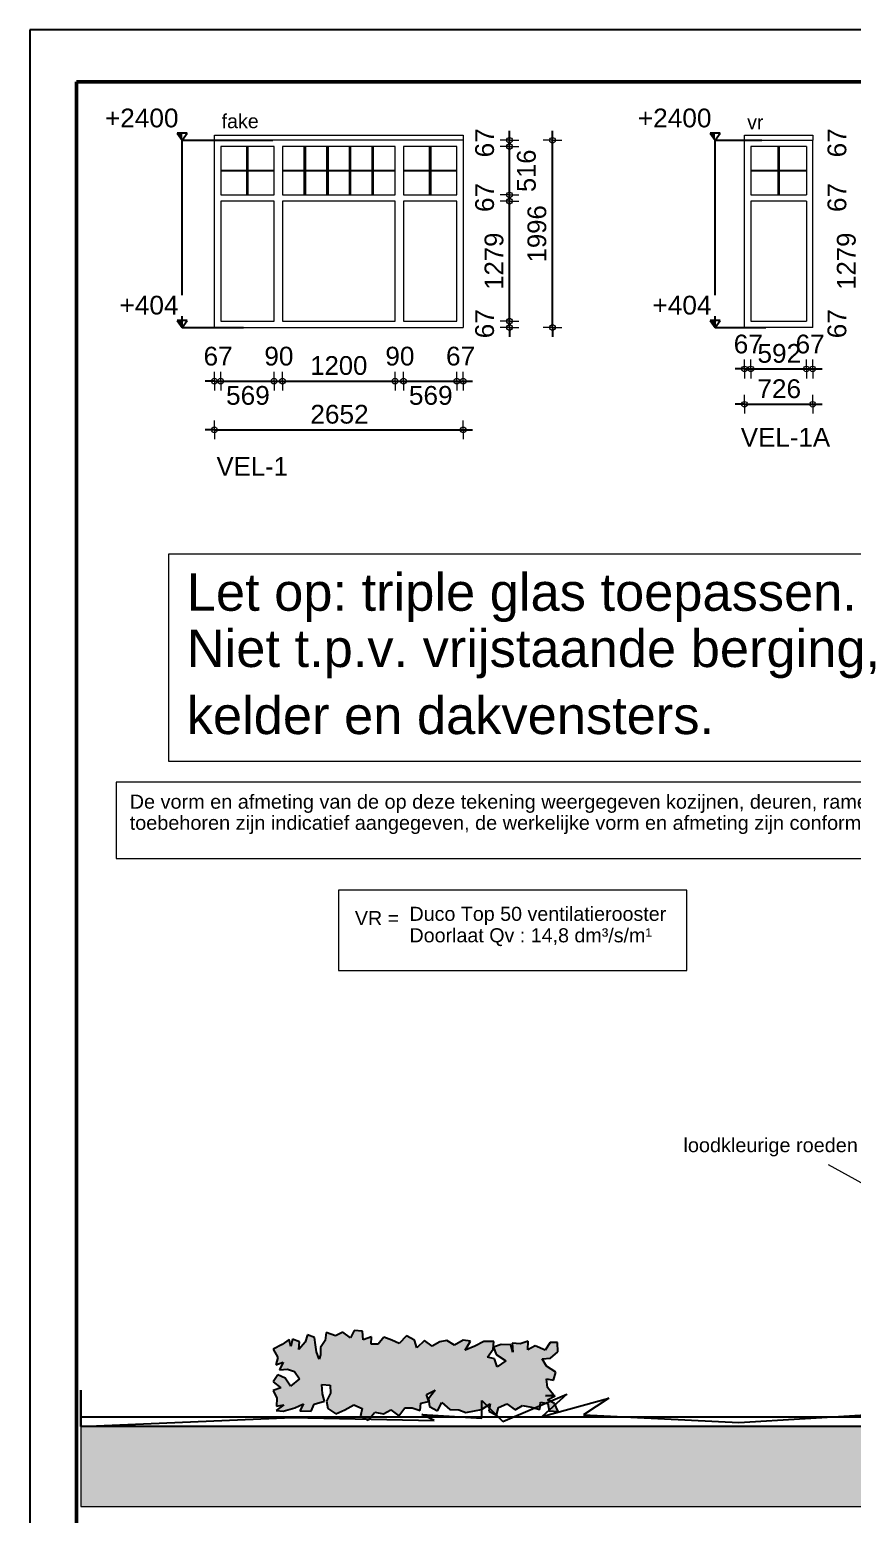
# Model space of a CAD drawing. Header units: millimetres. Extents: x 0 to 59350, y 0 to 29700.
# Drawn here: x 0 to 4384, y 21784 to 29700 of the extents above; entities that cross this region are included whole.
import ezdxf

# ---------------------------------------------------------------- set-up
doc = ezdxf.new("R2010")
doc.units = ezdxf.units.MM
doc.linetypes.add('PUNKT2_S9', pattern=[1, 0, -1])
doc.linetypes.add('VERDECKT2_S2', pattern=[2.7, 2, -0.7])
doc.layers.add('Standard', color=7, linetype='Continuous', lineweight=25)
doc.styles.add('ARIAL', font='arial.ttf')

msp = doc.modelspace()

# ---------------------------------------------------------------- hatches: boundary and pattern name
at = {"layer": 'Standard', "linetype": 'PUNKT2_S9', "lineweight": -3}
for points in [[(812.5, 29110.4), (812.5, 29147.9), (786.2, 29147.9)], [(3653.2, 29110.4), (3653.2, 29147.9), (3627, 29147.9)], [(812.5, 28112.4), (812.5, 28149.9), (786.2, 28149.9)], [(3653.2, 28112.4), (3653.2, 28149.9), (3627, 28149.9)]]:
    msp.add_hatch(color=7, dxfattribs=at).paths.add_polyline_path(points)
at = {"layer": 'Standard', "linetype": 'PUNKT2_S9', "lineweight": 25}
msp.add_hatch(color=55, dxfattribs=at).paths.add_polyline_path([(1968.5, 22694.1), (1929.4, 22711.7), (1887, 22728.6), (1857, 22690.8), (1819.1, 22690.8), (1821.1, 22730.6), (1777.4, 22713.6), (1774.1, 22761.3), (1729.7, 22764.5), (1710.2, 22724.1), (1668.4, 22756), (1629.3, 22735.2), (1579.7, 22754.1), (1573.8, 22711), (1550.3, 22672.5), (1549.7, 22634.7), (1543.1, 22611.9), (1527.5, 22650.4), (1522.3, 22688.2), (1517.7, 22726), (1479.9, 22740.4), (1468.1, 22701.2), (1434.2, 22662.1), (1437.4, 22703.2), (1399.6, 22718.2), (1391.1, 22678.4), (1382.6, 22716.9), (1344.8, 22690.2), (1297.2, 22664.1), (1322.6, 22619.7), (1312.2, 22580.5), (1350.7, 22594.9), (1331.1, 22553.8), (1373.5, 22557.7), (1411.4, 22546), (1437.4, 22506.8), (1390.5, 22467.7), (1361.8, 22509.4), (1322.6, 22527.7), (1297.8, 22489.9), (1338.9, 22459.2), (1297.8, 22444.2), (1316.1, 22403.1), (1315.4, 22360.7), (1353.3, 22367.2), (1312.8, 22337.8), (1351.3, 22333.9), (1412, 22352.2), (1459.6, 22373.1), (1440.1, 22335.2), (1500.7, 22333.3), (1515.1, 22371.8), (1571.2, 22388.1), (1560.8, 22426.6), (1557.5, 22475.5), (1600.6, 22472.2), (1602.5, 22430.5), (1581.6, 22387.4), (1588.8, 22348.9), (1631.9, 22319.6), (1678.9, 22340.4), (1726.5, 22367.2), (1771.5, 22348.3), (1762.4, 22309.8), (1803.5, 22285.6), (1839.4, 22329.4), (1885, 22319.6), (1924.2, 22341.1), (1966.6, 22309.1), (1999.9, 22350.9), (2039, 22350.9), (2080.8, 22337.8), (2084.7, 22375.7), (2127.1, 22384.8), (2115.3, 22422.7), (2160.4, 22445.5), (2125.8, 22399.2), (2130.3, 22358.7), (2174.1, 22335.2), (2196.2, 22379.6), (2239.3, 22342.4), (2286.9, 22341.7), (2324.8, 22326.7), (2369.8, 22335.2), (2407.6, 22342.4), (2453.3, 22373.1), (2447.4, 22334.6), (2487.9, 22313), (2497.7, 22353.5), (2542.7, 22372.4), (2586.4, 22341.1), (2625.6, 22364.6), (2673.8, 22354.8), (2718.2, 22342.4), (2722.1, 22382.2), (2760.6, 22375), (2768.4, 22336.5), (2816.7, 22332.6), (2797.1, 22374.4), (2759.3, 22393.9), (2799.8, 22416.1), (2748.9, 22415.5), (2791.9, 22420.7), (2758.7, 22459.8), (2754.1, 22506.8), (2791.9, 22499), (2803.7, 22541.4), (2754.1, 22573.4), (2730.6, 22612.5), (2776.3, 22617.1), (2815.4, 22650.4), (2812.2, 22700.6), (2773.7, 22700.6), (2747.6, 22659.5), (2694.7, 22681.7), (2654.3, 22660.1), (2656.2, 22707.8), (2614.5, 22692.8), (2570.7, 22697.3), (2574.7, 22649), (2564.9, 22686.9), (2512.7, 22689.5), (2471.6, 22675.1), (2485.9, 22636), (2537.5, 22602.1), (2490.5, 22570.1), (2477.4, 22613.8), (2439.6, 22622.3), (2470.3, 22664.7), (2472.9, 22705.2), (2420.7, 22705.2), (2373.1, 22679.7), (2321.5, 22659.5), (2348.3, 22706.5), (2309.8, 22713), (2264.1, 22685.6), (2223.6, 22710.4), (2185.8, 22703.9), (2145.4, 22680.4), (2104.3, 22711), (2063.1, 22671.2), (2050.8, 22712.3), (2007.7, 22735.8)])
at = {"layer": 'Standard', "linetype": 'PUNKT2_S9', "lineweight": -3}
h = msp.add_hatch(color=0, dxfattribs=at)
h.paths.add_polyline_path([(7079.7, 22080.6), (7075.3, 22039.1), (7079.8, 21998), (7093.3, 21968.2), (7113.6, 21950.2), (7138.9, 21944.2), (7164.1, 21950.2), (7184.2, 21968), (7197.7, 21998), (7202.1, 22039.8), (7197.7, 22081.1), (7184.7, 22110.4), (7164.7, 22127.8), (7138.9, 22133.7), (7113.1, 22127.8), (7092.8, 22110)])
h.paths.add_polyline_path([(7413.1, 21950.2), (7433.3, 21968), (7446.7, 21998), (7451.1, 22039.8), (7446.7, 22081.1), (7433.7, 22110.4), (7413.7, 22127.8), (7387.9, 22133.7), (7362.1, 22127.8), (7341.8, 22110), (7328.7, 22080.6), (7324.3, 22039.1), (7328.8, 21998), (7342.3, 21968.2), (7362.6, 21950.2), (7387.9, 21944.2)])
h.paths.add_polyline_path([(7617.6, 22129.9), (7581.5, 22129.9), (7581.5, 22060.1), (7615.7, 22060.1), (7642.8, 22060.9), (7657.3, 22063.5), (7664.6, 22068), (7670.3, 22075.1), (7673.7, 22084.3), (7675, 22095.8), (7673.4, 22108.3), (7668.7, 22118.1), (7661.4, 22125.2), (7651.3, 22129), (7640.1, 22129.7)])
h.paths.add_polyline_path([(272, 22251.4), (272, 21826.4), (13447, 21826.4), (13447, 22251.4)])
h.paths.add_polyline_path([(8703.4, 22174.2), (8703.4, 21947.8), (8818.4, 21947.8), (8818.4, 21901.4), (8657.1, 21901.4), (8657.1, 22174.2)], flags=16)
h.paths.add_polyline_path([(8488.6, 22129.9), (8488.6, 22068.9), (8603.7, 22068.9), (8603.7, 22022.6), (8488.6, 22022.6), (8488.6, 21947.8), (8616.6, 21947.8), (8616.6, 21901.4), (8442.3, 21901.4), (8442.3, 22176.4), (8612.3, 22176.4), (8612.3, 22129.9)], flags=16)
h.paths.add_polyline_path([(8287.3, 21901.4), (8205.3, 22176.4), (8255.5, 22176.4), (8313.5, 21972.9), (8369.6, 22176.4), (8418.7, 22176.4), (8336.7, 21901.4)], flags=16)
h.paths.add_polyline_path([(8185.2, 22176.4), (8185.2, 22129.9), (8061.5, 22129.9), (8061.5, 22068.9), (8176.6, 22068.9), (8176.6, 22022.6), (8061.5, 22022.6), (8061.5, 21947.8), (8189.5, 21947.8), (8189.5, 21901.4), (8015.3, 21901.4), (8015.3, 22176.4)], flags=16)
h.paths.add_polyline_path([(7925.9, 21967.6), (7925.9, 22002.5), (7872.8, 22002.5), (7872.8, 22048.9), (7972.6, 22048.9), (7972.6, 21939.3), (7954.8, 21923.4), (7930.4, 21909.5), (7902.7, 21899.9), (7874.6, 21896.7), (7841, 21901.2), (7811.9, 21914.8), (7788.4, 21936.9), (7771.7, 21966.5), (7761.5, 22001.8), (7758.3, 22039.8), (7762, 22080.4), (7773.3, 22116.2), (7791.7, 22145.7), (7817.2, 22167.4), (7841.9, 22177.7), (7872.1, 22181.1), (7910, 22175.7), (7938.7, 22159.6), (7958.5, 22134), (7969.6, 22100.2), (7923.6, 22089.9), (7916.6, 22108.1), (7905.3, 22121.8), (7890.3, 22130.6), (7872.1, 22133.7), (7844.8, 22127.8), (7823.8, 22110.6), (7810.5, 22081.9), (7805.9, 22042.1), (7810.5, 21999.3), (7824.1, 21968.6), (7845, 21950.4), (7871.6, 21944.2), (7886.1, 21945.9), (7900.7, 21950.9), (7914.3, 21958.6)], flags=16)
h.paths.add_polyline_path([(7664.3, 22174.5), (7685.9, 22168.9), (7700.9, 22158.8), (7712.6, 22142.6), (7720.1, 22122.4), (7722.6, 22099.3), (7718.9, 22071), (7707.5, 22048.1), (7688.5, 22031.8), (7662.1, 22022.8), (7675.9, 22011.7), (7686.8, 21999.7), (7698.4, 21982.3), (7713.3, 21955.1), (7741.2, 21901.4), (7685.9, 21901.4), (7652.4, 21961.3), (7637.4, 21987.3), (7628, 22001.6), (7621.3, 22008.7), (7614.1, 22013), (7604.6, 22015.5), (7590.8, 22016.2), (7581.5, 22016.2), (7581.5, 21901.4), (7535.2, 21901.4), (7535.2, 22176.4), (7632.6, 22176.4)], flags=16)
h.paths.add_polyline_path([(7322.6, 22159.9), (7338.1, 22170.2), (7361, 22178.3), (7387.5, 22181.1), (7433.1, 22171.7), (7468.4, 22143.4), (7491.3, 22098.4), (7498.9, 22038.6), (7491.4, 21979.2), (7468.7, 21934.2), (7433.4, 21906.1), (7388.1, 21896.7), (7342.1, 21906.1), (7306.8, 21934.1), (7284.2, 21978.7), (7276.6, 22037.2), (7279.3, 22075.9), (7287.1, 22107.8), (7296.3, 22127.7), (7308.4, 22145.5)], flags=16)
h.paths.add_polyline_path([(7242.4, 21979.2), (7219.7, 21934.2), (7184.4, 21906.1), (7139.1, 21896.7), (7093.1, 21906.1), (7057.8, 21934.1), (7035.1, 21978.7), (7027.6, 22037.2), (7030.3, 22075.9), (7038.1, 22107.8), (7047.3, 22127.7), (7059.4, 22145.5), (7073.6, 22159.9), (7089.1, 22170.2), (7112, 22178.3), (7138.5, 22181.1), (7184.1, 22171.7), (7219.4, 22143.4), (7242.3, 22098.4), (7249.9, 22038.6)], flags=16)
h.paths.add_polyline_path([(6964.3, 22176.4), (7013.4, 22176.4), (6931.3, 21901.4), (6881.9, 21901.4), (6800, 22176.4), (6850.2, 22176.4), (6908.2, 21972.9)], flags=16)

# ---------------------------------------------------------------- linework, layer by layer
at = {"layer": 'Standard', "color": 1, "linetype": 'Continuous', "lineweight": 25}
for p, q in [((59349.6, 29700), (-0.4, 29700)), ((-0.4, 29700), (-0.4, 0))]:
    msp.add_line(p, q, dxfattribs=at)
at = {"layer": 'Standard', "color": 30, "linetype": 'Continuous', "lineweight": 50}
for p, q in [((59072.1, 29422.5), (249.6, 29422.5)), ((249.6, 29422.5), (249.6, 277.5))]:
    msp.add_line(p, q, dxfattribs=at)
at = {"layer": 'Standard', "color": 7, "linetype": 'Continuous', "lineweight": -3}
for p, q in [((838.7, 29147.9), (786.2, 29147.9)), ((786.2, 29147.9), (812.5, 29110.4)), ((812.5, 29110.4), (838.7, 29147.9)), ((2557.3, 29110.4), (2557.3, 29160.4)), ((2785.9, 29110.4), (2785.9, 29160.4)), ((3679.5, 29147.9), (3627, 29147.9)), ((3627, 29147.9), (3653.2, 29110.4)), ((3653.2, 29110.4), (3679.5, 29147.9)), ((812.5, 28285.3), (812.5, 29110.4)), ((812.5, 29110.4), (1295.9, 29110.4)), ((2557.3, 29076.9), (2557.3, 29110.4)), ((2557.3, 28818.9), (2557.3, 29076.9)), ((2785.9, 28112.4), (2785.9, 29110.4)), ((3653.2, 28285.3), (3653.2, 29110.4)), ((3653.2, 29110.4), (3902.6, 29110.4)), ((2557.3, 28785.4), (2557.3, 28818.9)), ((2557.3, 28145.9), (2557.3, 28785.4)), ((838.7, 28149.9), (786.2, 28149.9)), ((786.2, 28149.9), (812.5, 28112.4)), ((812.5, 28112.4), (812.5, 28173.2)), ((812.5, 28112.4), (838.7, 28149.9)), ((812.5, 28112.4), (1139.2, 28112.4)), ((2557.3, 28112.4), (2557.3, 28145.9)), ((2557.3, 28112.4), (2557.3, 28062.4)), ((2785.9, 28112.4), (2785.9, 28062.4)), ((3679.5, 28149.9), (3627, 28149.9)), ((3627, 28149.9), (3653.2, 28112.4)), ((3653.2, 28112.4), (3653.2, 28173.2)), ((3653.2, 28112.4), (3679.5, 28149.9)), ((3653.2, 28112.4), (3922.7, 28112.4)), ((3810, 27891), (3760, 27891)), ((3810, 27891), (3843.5, 27891)), ((3843.5, 27891), (4139.5, 27891)), ((4139.5, 27891), (4173, 27891)), ((4173, 27891), (4223, 27891)), ((984, 27826.4), (934, 27826.4)), ((984, 27826.4), (1017.5, 27826.4)), ((1017.5, 27826.4), (1302, 27826.4)), ((1302, 27826.4), (1347, 27826.4)), ((1347, 27826.4), (1419.9, 27826.4)), ((1419.9, 27826.4), (1947, 27826.4)), ((1947, 27826.4), (1992, 27826.4)), ((1992, 27826.4), (2276.5, 27826.4)), ((2276.5, 27826.4), (2310, 27826.4)), ((2310, 27826.4), (2360, 27826.4)), ((3810, 27702.7), (3760, 27702.7)), ((3810, 27702.7), (4173, 27702.7)), ((4173, 27702.7), (4223, 27702.7)), ((984, 27566.5), (934, 27566.5)), ((984, 27566.5), (1420.3, 27566.5)), ((1420.3, 27566.5), (2310, 27566.5)), ((2310, 27566.5), (2360, 27566.5))]:
    msp.add_line(p, q, dxfattribs=at)
at = {"layer": 'Standard', "color": 7, "linetype": 'Continuous', "lineweight": 18}
for p, q in [((984, 29110.4), (984, 29137.6)), ((984, 29137.6), (2310, 29137.6)), ((2310, 29137.6), (2310, 29110.4)), ((3810, 29110.4), (3810, 29137.7)), ((3810, 29137.7), (4173, 29137.7)), ((4173, 29137.7), (4173, 29110.4)), ((2557.3, 29110.4), (2507.3, 29110.4)), ((2557.3, 29076.9), (2507.3, 29076.9)), ((2557.3, 29110.4), (2607.3, 29110.4)), ((2557.3, 29076.9), (2607.3, 29076.9)), ((2785.9, 29110.4), (2735.9, 29110.4)), ((2785.9, 29110.4), (2835.9, 29110.4)), ((2557.3, 28818.9), (2507.3, 28818.9)), ((2557.3, 28818.9), (2607.3, 28818.9)), ((2557.3, 28785.4), (2507.3, 28785.4)), ((2557.3, 28785.4), (2607.3, 28785.4)), ((2557.3, 28145.9), (2507.3, 28145.9)), ((2557.3, 28112.4), (2507.3, 28112.4)), ((2557.3, 28145.9), (2607.3, 28145.9)), ((2557.3, 28112.4), (2607.3, 28112.4)), ((2785.9, 28112.4), (2735.9, 28112.4)), ((2785.9, 28112.4), (2835.9, 28112.4)), ((984, 27826.4), (984, 27876.4)), ((1017.5, 27826.4), (1017.5, 27876.4)), ((1302, 27826.4), (1302, 27876.4)), ((1347, 27826.4), (1347, 27876.4)), ((1947, 27826.4), (1947, 27876.4)), ((1992, 27826.4), (1992, 27876.4)), ((2276.5, 27826.4), (2276.5, 27876.4)), ((2310, 27826.4), (2310, 27876.4)), ((3810, 27891), (3810, 27941)), ((3810, 27891), (3810, 27841)), ((3843.5, 27891), (3843.5, 27941)), ((3843.5, 27891), (3843.5, 27841)), ((4139.5, 27891), (4139.5, 27941)), ((4139.5, 27891), (4139.5, 27841)), ((4173, 27891), (4173, 27941)), ((4173, 27891), (4173, 27841)), ((984, 27826.4), (984, 27776.4)), ((1017.5, 27826.4), (1017.5, 27776.4)), ((1302, 27826.4), (1302, 27776.4)), ((1347, 27826.4), (1347, 27776.4)), ((1947, 27826.4), (1947, 27776.4)), ((1992, 27826.4), (1992, 27776.4)), ((2276.5, 27826.4), (2276.5, 27776.4)), ((2310, 27826.4), (2310, 27776.4)), ((3810, 27702.7), (3810, 27752.7)), ((4173, 27702.7), (4173, 27752.7)), ((3810, 27702.7), (3810, 27652.7)), ((4173, 27702.7), (4173, 27652.7)), ((984, 27566.5), (984, 27616.5)), ((984, 27566.5), (984, 27516.5)), ((2310, 27566.5), (2310, 27616.5)), ((2310, 27566.5), (2310, 27516.5)), ((4641.4, 26904), (738.6, 26904)), ((738.6, 26904), (738.6, 25800.3)), ((738.6, 25800.3), (4641.4, 25800.3)), ((5830.3, 25688.2), (460.4, 25688.2)), ((460.4, 25688.2), (460.4, 25281.1)), ((460.4, 25281.1), (5830.3, 25281.1)), ((3502.1, 25111.4), (1646.1, 25111.4)), ((1646.1, 25111.4), (1646.1, 24684)), ((3502.1, 24684), (3502.1, 25111.4)), ((1646.1, 24684), (3502.1, 24684)), ((4814.1, 23340.2), (4257.2, 23647.3))]:
    msp.add_line(p, q, dxfattribs=at)
at = {"layer": 'Standard', "color": 51, "linetype": 'Continuous', "lineweight": 18}
for p, q in [((984, 28112.4), (984, 29110.4)), ((2310, 29110.4), (984, 29110.4)), ((1302, 29076.9), (1017.5, 29076.9)), ((1017.5, 29076.9), (1017.5, 28818.9)), ((1302, 28818.9), (1302, 29076.9)), ((1347, 29076.9), (1347, 28818.9)), ((1947, 29076.9), (1347, 29076.9)), ((1947, 28818.9), (1947, 29076.9)), ((1992, 29076.9), (1992, 28818.9)), ((2276.5, 29076.9), (1992, 29076.9)), ((2276.5, 28818.9), (2276.5, 29076.9)), ((2310, 29110.4), (2310, 28112.4)), ((3810, 28112.4), (3810, 29110.4)), ((3843.5, 29076.9), (3843.5, 28818.9)), ((4139.5, 29076.9), (3843.5, 29076.9)), ((4139.5, 29076.9), (4139.5, 28818.9)), ((4173, 28112.4), (4173, 29110.4)), ((1017.5, 28818.9), (1302, 28818.9)), ((1347, 28818.9), (1947, 28818.9)), ((1992, 28818.9), (2276.5, 28818.9)), ((3843.5, 28818.9), (4139.5, 28818.9)), ((1302, 28785.4), (1017.5, 28785.4)), ((1017.5, 28785.4), (1017.5, 28145.9)), ((1302, 28145.9), (1302, 28785.4)), ((1947, 28785.4), (1347, 28785.4)), ((1347, 28785.4), (1347, 28145.9)), ((1947, 28145.9), (1947, 28785.4)), ((2276.5, 28785.4), (1992, 28785.4)), ((1992, 28785.4), (1992, 28145.9)), ((2276.5, 28145.9), (2276.5, 28785.4)), ((3843.5, 28785.4), (3843.5, 28145.9)), ((4139.5, 28785.4), (3843.5, 28785.4)), ((4139.5, 28785.4), (4139.5, 28145.9)), ((984, 28112.4), (2310, 28112.4)), ((1017.5, 28145.9), (1302, 28145.9)), ((1347, 28145.9), (1947, 28145.9)), ((1992, 28145.9), (2276.5, 28145.9)), ((3843.5, 28145.9), (4139.5, 28145.9))]:
    msp.add_line(p, q, dxfattribs=at)
at = {"layer": 'Standard', "color": 250, "linetype": 'Continuous', "lineweight": -3}
for p, q in [((1158.5, 28949.2), (1158.5, 29076.9)), ((1161, 29076.9), (1161, 28949.2)), ((1465, 28949.2), (1465, 29076.9)), ((1467.5, 29076.9), (1467.5, 28949.2)), ((1585.5, 28949.2), (1585.5, 29076.9)), ((1588, 29076.9), (1588, 28949.2)), ((1706, 28949.2), (1706, 29076.9)), ((1708.5, 29076.9), (1708.5, 28949.2)), ((1826.5, 28949.2), (1826.5, 29076.9)), ((1829, 29076.9), (1829, 28949.2)), ((2133, 28949.2), (2133, 29076.9)), ((2135.5, 29076.9), (2135.5, 28949.2)), ((3990.2, 28949.2), (3990.2, 29076.9)), ((3992.7, 29076.9), (3992.7, 28949.2)), ((1017.5, 28949.2), (1158.5, 28949.2)), ((1158.5, 28946.7), (1017.5, 28946.7)), ((1158.5, 28818.9), (1158.5, 28946.7)), ((1161, 28949.2), (1302, 28949.2)), ((1161, 28946.7), (1161, 28818.9)), ((1302, 28946.7), (1161, 28946.7)), ((1347, 28949.2), (1465, 28949.2)), ((1465, 28946.7), (1347, 28946.7)), ((1465, 28818.9), (1465, 28946.7)), ((1467.5, 28949.2), (1585.5, 28949.2)), ((1467.5, 28946.7), (1467.5, 28818.9)), ((1585.5, 28946.7), (1467.5, 28946.7)), ((1585.5, 28818.9), (1585.5, 28946.7)), ((1588, 28949.2), (1706, 28949.2)), ((1588, 28946.7), (1588, 28818.9)), ((1706, 28946.7), (1588, 28946.7)), ((1706, 28818.9), (1706, 28946.7)), ((1708.5, 28949.2), (1826.5, 28949.2)), ((1708.5, 28946.7), (1708.5, 28818.9)), ((1826.5, 28946.7), (1708.5, 28946.7)), ((1826.5, 28818.9), (1826.5, 28946.7)), ((1829, 28949.2), (1947, 28949.2)), ((1829, 28946.7), (1829, 28818.9)), ((1947, 28946.7), (1829, 28946.7)), ((1992, 28949.2), (2133, 28949.2)), ((2133, 28946.7), (1992, 28946.7)), ((2133, 28818.9), (2133, 28946.7)), ((2135.5, 28949.2), (2276.5, 28949.2)), ((2276.5, 28946.7), (2135.5, 28946.7)), ((2135.5, 28946.7), (2135.5, 28818.9)), ((3843.5, 28949.2), (3990.2, 28949.2)), ((3990.2, 28946.7), (3843.5, 28946.7)), ((3990.2, 28818.9), (3990.2, 28946.7)), ((3992.7, 28949.2), (4139.5, 28949.2)), ((4139.5, 28946.7), (3992.7, 28946.7)), ((3992.7, 28946.7), (3992.7, 28818.9))]:
    msp.add_line(p, q, dxfattribs=at)
at = {"layer": 'Standard', "color": 61, "linetype": 'Continuous', "lineweight": 18}
msp.add_line((3810, 29110.4), (4173, 29110.4), dxfattribs=at)
at = {"layer": 'Standard', "color": 59, "linetype": 'Continuous', "lineweight": 18}
msp.add_line((4173, 28112.4), (3810, 28112.4), dxfattribs=at)
at = {"layer": 'Standard', "color": 25, "linetype": 'Continuous', "lineweight": -3}
msp.add_line((4123, 28112.4), (4122, 28112.4), dxfattribs=at)
at = {"layer": 'Standard', "color": 7, "linetype": 'Continuous', "lineweight": 25}
for p, q in [((1479.9, 22740.4), (1468.1, 22701.2)), ((1517.7, 22726), (1479.9, 22740.4)), ((1522.3, 22688.2), (1517.7, 22726)), ((1579.7, 22754.1), (1573.8, 22711)), ((1629.3, 22735.2), (1579.7, 22754.1)), ((1668.4, 22756), (1629.3, 22735.2)), ((1710.2, 22724.1), (1668.4, 22756)), ((1729.7, 22764.5), (1710.2, 22724.1)), ((1774.1, 22761.3), (1729.7, 22764.5)), ((1777.4, 22713.6), (1774.1, 22761.3)), ((1821.1, 22730.6), (1777.4, 22713.6)), ((1819.1, 22690.8), (1821.1, 22730.6)), ((1887, 22728.6), (1857, 22690.8)), ((1929.4, 22711.7), (1887, 22728.6)), ((2007.7, 22735.8), (1968.5, 22694.1)), ((2050.8, 22712.3), (2007.7, 22735.8)), ((1344.8, 22690.2), (1297.2, 22664.1)), ((1297.2, 22664.1), (1322.6, 22619.7)), ((1382.6, 22716.9), (1344.8, 22690.2)), ((1391.1, 22678.4), (1382.6, 22716.9)), ((1399.6, 22718.2), (1391.1, 22678.4)), ((1437.4, 22703.2), (1399.6, 22718.2)), ((1434.2, 22662.1), (1437.4, 22703.2)), ((1468.1, 22701.2), (1434.2, 22662.1)), ((1527.5, 22650.4), (1522.3, 22688.2)), ((1543.1, 22611.9), (1527.5, 22650.4)), ((1550.3, 22672.5), (1549.7, 22634.7)), ((1573.8, 22711), (1550.3, 22672.5)), ((1857, 22690.8), (1819.1, 22690.8)), ((1968.5, 22694.1), (1929.4, 22711.7)), ((2063.1, 22671.2), (2050.8, 22712.3)), ((2104.3, 22711), (2063.1, 22671.2)), ((2145.4, 22680.4), (2104.3, 22711)), ((2185.8, 22703.9), (2145.4, 22680.4)), ((2223.6, 22710.4), (2185.8, 22703.9)), ((2264.1, 22685.6), (2223.6, 22710.4)), ((2309.8, 22713), (2264.1, 22685.6)), ((2348.3, 22706.5), (2309.8, 22713)), ((2321.5, 22659.5), (2348.3, 22706.5)), ((2373.1, 22679.7), (2321.5, 22659.5)), ((2420.7, 22705.2), (2373.1, 22679.7)), ((2472.9, 22705.2), (2420.7, 22705.2)), ((2439.6, 22622.3), (2470.3, 22664.7)), ((2470.3, 22664.7), (2472.9, 22705.2)), ((2512.7, 22689.5), (2471.6, 22675.1)), ((2471.6, 22675.1), (2485.9, 22636)), ((2564.9, 22686.9), (2512.7, 22689.5)), ((2574.7, 22649), (2564.9, 22686.9)), ((2614.5, 22692.8), (2570.7, 22697.3)), ((2570.7, 22697.3), (2574.7, 22649)), ((2656.2, 22707.8), (2614.5, 22692.8)), ((2654.3, 22660.1), (2656.2, 22707.8)), ((2694.7, 22681.7), (2654.3, 22660.1)), ((2747.6, 22659.5), (2694.7, 22681.7)), ((2773.7, 22700.6), (2747.6, 22659.5)), ((2812.2, 22700.6), (2773.7, 22700.6)), ((2776.3, 22617.1), (2815.4, 22650.4)), ((2815.4, 22650.4), (2812.2, 22700.6)), ((1322.6, 22619.7), (1312.2, 22580.5)), ((1312.2, 22580.5), (1350.7, 22594.9)), ((1350.7, 22594.9), (1331.1, 22553.8)), ((1549.7, 22634.7), (1543.1, 22611.9)), ((2477.4, 22613.8), (2439.6, 22622.3)), ((2490.5, 22570.1), (2477.4, 22613.8)), ((2485.9, 22636), (2537.5, 22602.1)), ((2537.5, 22602.1), (2490.5, 22570.1)), ((2730.6, 22612.5), (2776.3, 22617.1)), ((2754.1, 22573.4), (2730.6, 22612.5)), ((2803.7, 22541.4), (2754.1, 22573.4)), ((1322.6, 22527.7), (1297.8, 22489.9)), ((1297.8, 22489.9), (1338.9, 22459.2)), ((1361.8, 22509.4), (1322.6, 22527.7)), ((1331.1, 22553.8), (1373.5, 22557.7)), ((1390.5, 22467.7), (1361.8, 22509.4)), ((1373.5, 22557.7), (1411.4, 22546)), ((1437.4, 22506.8), (1390.5, 22467.7)), ((1411.4, 22546), (1437.4, 22506.8)), ((2758.7, 22459.8), (2754.1, 22506.8)), ((2754.1, 22506.8), (2791.9, 22499)), ((2791.9, 22499), (2803.7, 22541.4)), ((1338.9, 22459.2), (1297.8, 22444.2)), ((1297.8, 22444.2), (1316.1, 22403.1)), ((1316.1, 22403.1), (1315.4, 22360.7)), ((1560.8, 22426.6), (1557.5, 22475.5)), ((1557.5, 22475.5), (1600.6, 22472.2)), ((1571.2, 22388.1), (1560.8, 22426.6)), ((1602.5, 22430.5), (1581.6, 22387.4)), ((1600.6, 22472.2), (1602.5, 22430.5)), ((2115.3, 22422.7), (2160.4, 22445.5)), ((2127.1, 22384.8), (2115.3, 22422.7)), ((2160.4, 22445.5), (2125.8, 22399.2)), ((2748.9, 22415.5), (2791.9, 22420.7)), ((2799.8, 22416.1), (2748.9, 22415.5)), ((2791.9, 22420.7), (2758.7, 22459.8)), ((2759.3, 22393.9), (2799.8, 22416.1)), ((1353.3, 22367.2), (1312.8, 22337.8)), ((1312.8, 22337.8), (1351.3, 22333.9)), ((1315.4, 22360.7), (1353.3, 22367.2)), ((1351.3, 22333.9), (1412, 22352.2)), ((1412, 22352.2), (1459.6, 22373.1)), ((1459.6, 22373.1), (1440.1, 22335.2)), ((1440.1, 22335.2), (1500.7, 22333.3)), ((1500.7, 22333.3), (1515.1, 22371.8)), ((1515.1, 22371.8), (1571.2, 22388.1)), ((1581.6, 22387.4), (1588.8, 22348.9)), ((1588.8, 22348.9), (1631.9, 22319.6)), ((1631.9, 22319.6), (1678.9, 22340.4)), ((1678.9, 22340.4), (1726.5, 22367.2)), ((1726.5, 22367.2), (1771.5, 22348.3)), ((1771.5, 22348.3), (1762.4, 22309.8)), ((1803.5, 22285.6), (1839.4, 22329.4)), ((1839.4, 22329.4), (1885, 22319.6)), ((1885, 22319.6), (1924.2, 22341.1)), ((1924.2, 22341.1), (1966.6, 22309.1)), ((1966.6, 22309.1), (1999.9, 22350.9)), ((1999.9, 22350.9), (2039, 22350.9)), ((2039, 22350.9), (2080.8, 22337.8)), ((2080.8, 22337.8), (2084.7, 22375.7)), ((2084.7, 22375.7), (2127.1, 22384.8)), ((2125.8, 22399.2), (2130.3, 22358.7)), ((2130.3, 22358.7), (2174.1, 22335.2)), ((2174.1, 22335.2), (2196.2, 22379.6)), ((2196.2, 22379.6), (2239.3, 22342.4)), ((2239.3, 22342.4), (2286.9, 22341.7)), ((2286.9, 22341.7), (2324.8, 22326.7)), ((2324.8, 22326.7), (2369.8, 22335.2)), ((2369.8, 22335.2), (2407.6, 22342.4)), ((2407.6, 22342.4), (2453.3, 22373.1)), ((2453.3, 22373.1), (2447.4, 22334.6)), ((2447.4, 22334.6), (2487.9, 22313)), ((2487.9, 22313), (2497.7, 22353.5)), ((2497.7, 22353.5), (2542.7, 22372.4)), ((2542.7, 22372.4), (2586.4, 22341.1)), ((2586.4, 22341.1), (2625.6, 22364.6)), ((2625.6, 22364.6), (2673.8, 22354.8)), ((2673.8, 22354.8), (2718.2, 22342.4)), ((2718.2, 22342.4), (2722.1, 22382.2)), ((2722.1, 22382.2), (2760.6, 22375)), ((2797.1, 22374.4), (2759.3, 22393.9)), ((2760.6, 22375), (2768.4, 22336.5)), ((2768.4, 22336.5), (2816.7, 22332.6)), ((2816.7, 22332.6), (2797.1, 22374.4)), ((1762.4, 22309.8), (1803.5, 22285.6))]:
    msp.add_line(p, q, dxfattribs=at)
at = {"layer": 'Standard', "color": 94, "linetype": 'Continuous', "lineweight": -3}
for p, q in [((272, 22445), (272, 22296.5)), ((272, 22283.6), (272, 22445)), ((272, 22439.6), (272, 22283.6)), ((272, 22276.4), (272, 22439.6)), ((272, 22425.3), (272, 22276.4)), ((272, 22273.6), (272, 22425.3)), ((272, 22425), (272, 22306.1)), ((272, 22278.2), (272, 22425)), ((272, 22402.6), (272, 22314.5)), ((272, 22306.1), (272, 22402.6)), ((2520.9, 22278.2), (2863.3, 22425)), ((2863.3, 22425), (2730.8, 22306.1)), ((2730.8, 22306.1), (3086.1, 22402.6)), ((3086.1, 22402.6), (2951.7, 22314.5)), ((272, 22402.4), (272, 22273.6)), ((272, 22276.4), (272, 22402.4)), ((272, 22391.4), (272, 22278.2)), ((272, 22296.4), (272, 22391.4)), ((272, 22368), (272, 22270.7)), ((272, 22296.5), (272, 22368)), ((272, 22352.3), (272, 22276.4)), ((272, 22271), (272, 22352.3)), ((272, 22325.1), (272, 22276.4)), ((272, 22273.6), (272, 22325.1)), ((2410.4, 22296.4), (2410.4, 22391.4)), ((2410.4, 22391.4), (2520.9, 22278.2)), ((272, 22323.1), (272, 22274.4)), ((272, 22278.9), (272, 22323.1)), ((272, 22316), (272, 22296.4)), ((272, 22283.7), (272, 22316)), ((272, 22315.7), (272, 22272.3)), ((272, 22272.6), (272, 22315.7)), ((272, 22314.5), (272, 22272.6)), ((272, 22310.8), (272, 22266.4)), ((272, 22274.4), (272, 22310.8)), ((272, 22299.4), (272, 22283.7)), ((272, 22251.4), (272, 22299.4)), ((272, 22251.4), (1397.7, 22299.4)), ((272, 22297.9), (272, 22271)), ((272, 22266.4), (272, 22297.9)), ((272, 22296.4), (272, 22278.9)), ((272, 22269.8), (272, 22296.4)), ((272, 22272.3), (272, 22294.2)), ((272, 22294.2), (272, 22269.8)), ((272, 22287.9), (272, 22273.6)), ((272, 22270.7), (272, 22287.9)), ((272, 22276.4), (272, 22251.4)), ((13447, 22251.4), (272, 22251.4)), ((1397.7, 22299.4), (2156.3, 22283.7)), ((2090, 22316), (2410.4, 22296.4)), ((2156.3, 22283.7), (2090, 22316)), ((2951.7, 22314.5), (3780.2, 22272.6)), ((3780.2, 22272.6), (4487.2, 22315.7))]:
    msp.add_line(p, q, dxfattribs=at)
at = {"layer": 'Standard', "color": 7, "linetype": 'VERDECKT2_S2', "lineweight": -3}
msp.add_line((13447, 22301.4), (272, 22301.4), dxfattribs=at)
at = {"layer": 'Standard', "color": 94, "linetype": 'Continuous', "lineweight": 18}
for p, q in [((13447, 22251.4), (272, 22251.4)), ((272, 22251.4), (272, 21826.4)), ((272, 21826.4), (13447, 21826.4))]:
    msp.add_line(p, q, dxfattribs=at)
at = {"layer": 'Standard', "color": 7, "linetype": 'Continuous', "lineweight": 18}
for centre in [(2557.3, 29110.4), (2557.3, 29076.9), (2785.9, 29110.4), (2557.3, 28818.9), (2557.3, 28785.4), (2557.3, 28145.9), (2557.3, 28112.4), (2785.9, 28112.4), (3810, 27891), (3843.5, 27891), (4139.5, 27891), (4173, 27891), (984, 27826.4), (1017.5, 27826.4), (1302, 27826.4), (1347, 27826.4), (1947, 27826.4), (1992, 27826.4), (2276.5, 27826.4), (2310, 27826.4), (3810, 27702.7), (4173, 27702.7), (984, 27566.5), (2310, 27566.5)]:
    msp.add_circle(centre, 15, dxfattribs=at)

# ---------------------------------------------------------------- texts
at = {"layer": 'Standard', "color": 7, "linetype": 'Continuous', "lineweight": -3, "char_height": 100, "attachment_point": 7, "style": 'ARIAL'}
for s, insert, width in [('\\W1.00;+2400', (400.5, 29177.9), 445.203), ('\\W1.00;+2400', (3241.3, 29177.9), 445.203), ('\\W1.00;+404', (478.3, 28179.9), 366.804), ('\\W1.00;+404', (3319.1, 28179.9), 366.804)]:
    msp.add_mtext(s, dxfattribs=dict(at, insert=insert, width=width))
at = {"layer": 'Standard', "color": 7, "linetype": 'Continuous', "lineweight": 18, "attachment_point": 7, "style": 'ARIAL'}
for s, insert, char_height, width in [('\\W1.00;fake', (1022.4, 29173.8), 75, 236.208), ('\\W0.99;vr', (3824.1, 29169.3), 75, 124.639), ('\\W1.00;67', (3752.2, 27972.7), 100, 206.656), ('\\W1.00;592', (3878.6, 27922.7), 100, 285.149), ('\\W1.00;67', (4081.7, 27972.7), 100, 206.656), ('\\W1.00;67', (926.2, 27908.1), 100, 206.656), ('\\W1.00;90', (1250.1, 27908.1), 100, 206.656), ('\\W0.98;1200', (1494.9, 27858.1), 100, 362.353), ('\\W1.00;90', (1895.1, 27908.1), 100, 206.656), ('\\W1.00;67', (2218.7, 27908.1), 100, 206.656), ('\\W1.00;569', (1046.2, 27698.7), 100, 285.149), ('\\W1.00;569', (2020.7, 27698.7), 100, 285.149), ('\\W1.00;726', (3878.1, 27734.4), 100, 285.149), ('\\W1.00;2652', (1495.3, 27598.2), 100, 363.563), ('\\W1.01;De\\~vorm\\~en\\~afmeting\\~van\\~de\\~op\\~deze\\~tekening\\~weergegeven\\~kozijnen,\\~deuren,\\~ramen,\\~stapeldorpels\\~en\\~andere\\~', (532.5, 25523.7), 75, 5228.96), ('\\W1.01;toebehoren\\~zijn\\~indicatief\\~aangegeven,\\~de\\~werkelijke\\~vorm\\~en\\~afmeting\\~zijn\\~conform\\~opgaaf\\~kozijnenleverancier\\~!', (532.5, 25411.2), 75, 5260.226), ('\\W1.01;loodkleurige\\~roeden', (3484.4, 23692.4), 75, 965.286)]:
    msp.add_mtext(s, dxfattribs=dict(at, insert=insert, char_height=char_height, width=width))
at = {"layer": 'Standard', "color": 7, "linetype": 'Continuous', "lineweight": 18, "char_height": 100, "attachment_point": 7, "rotation": 90, "style": 'ARIAL'}
for s, insert, width in [('\\W1.00;67', (2475.6, 29019.2), 206.656), ('\\W1.00;67', (4353.6, 29019.2), 206.656), ('\\W0.97;516', (2698.2, 28834.6), 283.554), ('\\W1.00;67', (2475.6, 28727.7), 206.656), ('\\W1.00;67', (4353.6, 28727.7), 206.656), ('\\W0.98;1996', (2754.2, 28459.3), 362.353), ('\\W0.98;1279', (2525.6, 28313.4), 362.353), ('\\W0.98;1279', (4403.6, 28313.4), 362.353), ('\\W1.00;67', (2475.6, 28054.7), 206.656), ('\\W1.00;67', (4353.6, 28054.7), 206.656)]:
    msp.add_mtext(s, dxfattribs=dict(at, insert=insert, width=width))
at = {"layer": 'Standard', "color": 7, "linetype": 'Continuous', "lineweight": 50, "char_height": 100, "attachment_point": 7, "style": 'ARIAL'}
for s, insert, width in [('\\W0.99;VEL-1A', (3789.7, 27476.9), 532.633), ('\\W0.98;VEL-1', (995.4, 27321.6), 439.106)]:
    msp.add_mtext(s, dxfattribs=dict(at, insert=insert, width=width))
at = {"layer": 'Standard', "color": 7, "linetype": 'Continuous', "lineweight": 70, "char_height": 200, "attachment_point": 7, "style": 'ARIAL'}
for s, insert, width in [('\\W1.00;Let\\~op:\\~triple\\~glas\\~toepassen.', (836.7, 26541.3), 3687.077), ('\\W1.00;Niet\\~t.p.v.\\~vrijstaande\\~berging,', (836.7, 26241.3), 3810.384), ('\\W1.00;kelder\\~en\\~dakvensters.', (836.7, 25941.3), 2923.758)]:
    msp.add_mtext(s, dxfattribs=dict(at, insert=insert, width=width))
at = {"layer": 'Standard', "color": 7, "linetype": 'Continuous', "lineweight": 100, "char_height": 75, "attachment_point": 7, "style": 'ARIAL'}
for s, insert, width in [('\\W1.00;Duco\\~Top\\~50\\~ventilatierooster', (2024, 24925.7), 1412.679), ('\\W1.00;VR\\~=', (1732.9, 24925.7), 273.667), ('\\W1.00;Doorlaat\\~Qv\\~:\\~14,8\\~dm³/s/m¹', (2024, 24813.2), 1332.4)]:
    msp.add_mtext(s, dxfattribs=dict(at, insert=insert, width=width))

doc.saveas('drawing.dxf')
